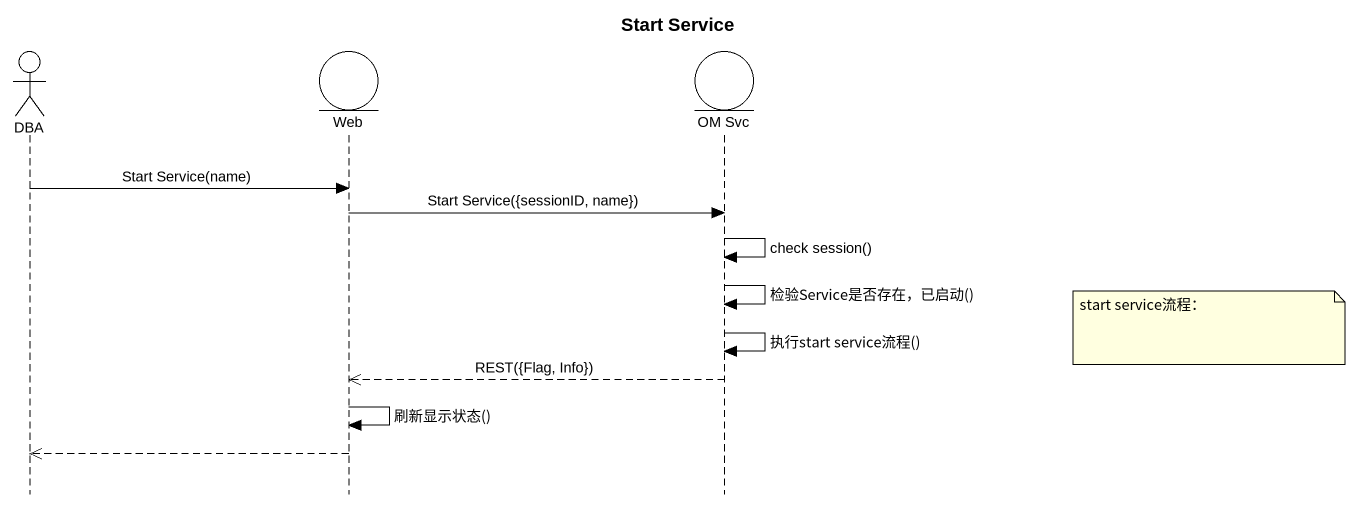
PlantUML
@startuml
title Start Service
hide footbox
actor DBA
entity Web
entity "OM Svc" as OM_Svc

DBA -> Web : Start Service(name)
Web -> OM_Svc : Start Service({sessionID, name})
OM_Svc -> OM_Svc : check session()
OM_Svc -> OM_Svc : 检验Service是否存在，已启动()
note right of OM_Svc : start service流程：
OM_Svc -> OM_Svc : 执行start service流程()
OM_Svc -->> Web : REST({Flag, Info})
Web -> Web : 刷新显示状态()
Web -->> DBA
@enduml
